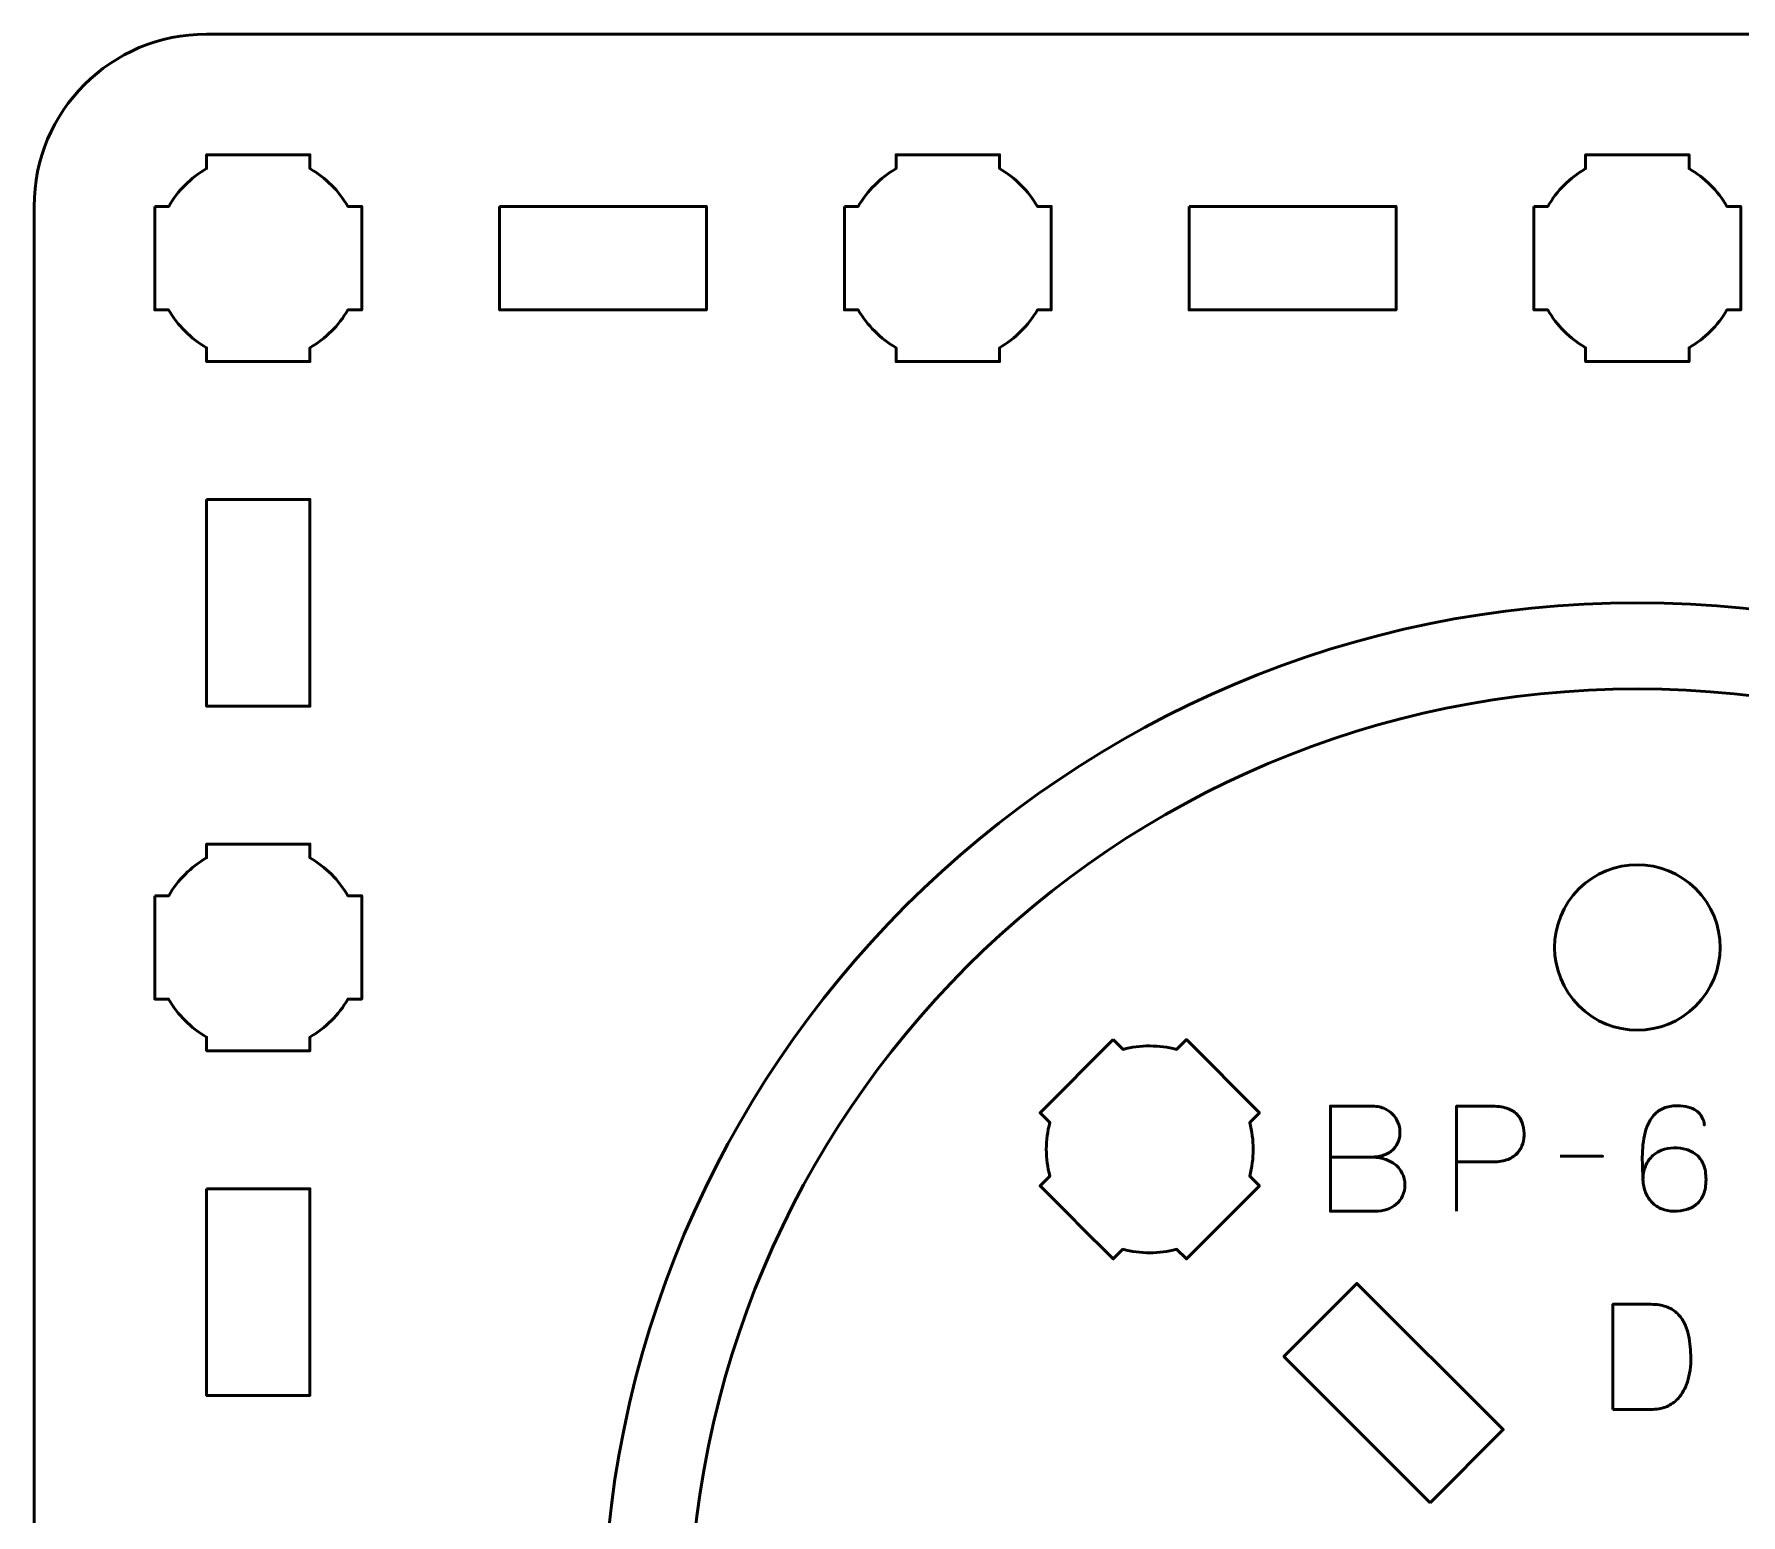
# Model space of a CAD drawing. Header units: centimetres. Extents: x -30.2 to 9.2, y -19.5 to -10.2.
# Drawn here: x -30.15 to -25.2, y -14.496 to -10.2 of the extents above; entities that cross this region are included whole.
import ezdxf

# ---------------------------------------------------------------- set-up
doc = ezdxf.new("R2010")
doc.units = ezdxf.units.CM
doc.header["$MEASUREMENT"] = 0
doc.layers.add('Layer 1', color=7, linetype='Continuous')

msp = doc.modelspace()

# ---------------------------------------------------------------- linework, layer by layer
at = {"layer": 'Layer 1', "lineweight": 53}
for centre, major_axis in [((-25.50001, -14.85001), (0, 3)), ((-25.5, -14.85), (0, 2.75))]:
    msp.add_ellipse(centre, major_axis=major_axis, ratio=1, dxfattribs=at)
for points, knots in [([(-29.64995, -10.19995), (-29.64995, -10.19995), (-21.35005, -10.19995), (-21.35005, -10.19995), (-21.35005, -10.19995), (-21.07305, -10.19995), (-20.84995, -10.42305), (-20.84995, -10.70005), (-20.84995, -10.70005), (-20.84995, -10.70005), (-20.84995, -18.99995), (-20.84995, -18.99995), (-20.84995, -18.99995), (-20.84995, -19.27695), (-21.07305, -19.50005), (-21.35005, -19.50005), (-21.35005, -19.50005), (-21.35005, -19.50005), (-29.64995, -19.50005), (-29.64995, -19.50005), (-29.64995, -19.50005), (-29.92695, -19.50005), (-30.15005, -19.27695), (-30.15005, -18.99995), (-30.15005, -18.99995), (-30.15005, -18.99995), (-30.15005, -10.70005), (-30.15005, -10.70005), (-30.15005, -10.70005), (-30.15005, -10.42305), (-29.92695, -10.19995), (-29.64995, -10.19995)], [0, 0, 0, 0, 0.125, 0.125, 0.125, 0.125, 0.25, 0.25, 0.25, 0.25, 0.375, 0.375, 0.375, 0.375, 0.5, 0.5, 0.5, 0.5, 0.625, 0.625, 0.625, 0.625, 0.75, 0.75, 0.75, 0.75, 0.875, 0.875, 0.875, 0.875, 1, 1, 1, 1]), ([(-29.80001, -10.69997), (-29.80001, -10.69997), (-29.75981, -10.69997), (-29.75981, -10.69997), (-29.75981, -10.69997), (-29.73348, -10.65445), (-29.69552, -10.61652), (-29.65001, -10.59019), (-29.65001, -10.59019), (-29.65001, -10.59019), (-29.65001, -10.54997), (-29.65001, -10.54997), (-29.65001, -10.54997), (-29.65001, -10.54997), (-29.35001, -10.54997), (-29.35001, -10.54997), (-29.35001, -10.54997), (-29.35001, -10.54997), (-29.35001, -10.59016), (-29.35001, -10.59016), (-29.35001, -10.59016), (-29.30448, -10.61649), (-29.26649, -10.65444), (-29.24013, -10.69997), (-29.24013, -10.69997), (-29.24013, -10.69997), (-29.20001, -10.69997), (-29.20001, -10.69997), (-29.20001, -10.69997), (-29.20001, -10.69997), (-29.20001, -10.84539), (-29.20001, -10.84539), (-29.20001, -10.84539), (-29.20001, -10.84539), (-29.19995, -10.85004), (-29.19995, -10.85004), (-29.19995, -10.85004), (-29.19995, -10.85004), (-29.20001, -10.85468), (-29.20001, -10.85468), (-29.20001, -10.85468), (-29.20001, -10.85468), (-29.20001, -10.99997), (-29.20001, -10.99997), (-29.20001, -10.99997), (-29.20001, -10.99997), (-29.24008, -10.99997), (-29.24008, -10.99997), (-29.24008, -10.99997), (-29.26643, -11.04554), (-29.30443, -11.08355), (-29.35001, -11.10991), (-29.35001, -11.10991), (-29.35001, -11.10991), (-29.35001, -11.14997), (-29.35001, -11.14997), (-29.35001, -11.14997), (-29.35001, -11.14997), (-29.49329, -11.14997), (-29.49329, -11.14997), (-29.49329, -11.14997), (-29.49329, -11.14997), (-29.49996, -11.15005), (-29.49996, -11.15005), (-29.49996, -11.15005), (-29.49996, -11.15005), (-29.50664, -11.14997), (-29.50664, -11.14997), (-29.50664, -11.14997), (-29.50664, -11.14997), (-29.65001, -11.14997), (-29.65001, -11.14997), (-29.65001, -11.14997), (-29.65001, -11.14997), (-29.65001, -11.10987), (-29.65001, -11.10987), (-29.65001, -11.10987), (-29.69555, -11.08351), (-29.73353, -11.04552), (-29.75986, -10.99997), (-29.75986, -10.99997), (-29.75986, -10.99997), (-29.80001, -10.99997), (-29.80001, -10.99997), (-29.80001, -10.99997), (-29.80001, -10.99997), (-29.80001, -10.69997), (-29.80001, -10.69997)], [0, 0, 0, 0, 0.0454545, 0.0454545, 0.0454545, 0.0454545, 0.0909091, 0.0909091, 0.0909091, 0.0909091, 0.1363636, 0.1363636, 0.1363636, 0.1363636, 0.1818182, 0.1818182, 0.1818182, 0.1818182, 0.2272727, 0.2272727, 0.2272727, 0.2272727, 0.2727273, 0.2727273, 0.2727273, 0.2727273, 0.3181818, 0.3181818, 0.3181818, 0.3181818, 0.3636364, 0.3636364, 0.3636364, 0.3636364, 0.4090909, 0.4090909, 0.4090909, 0.4090909, 0.4545455, 0.4545455, 0.4545455, 0.4545455, 0.5, 0.5, 0.5, 0.5, 0.5454545, 0.5454545, 0.5454545, 0.5454545, 0.5909091, 0.5909091, 0.5909091, 0.5909091, 0.6363636, 0.6363636, 0.6363636, 0.6363636, 0.6818182, 0.6818182, 0.6818182, 0.6818182, 0.7272727, 0.7272727, 0.7272727, 0.7272727, 0.7727273, 0.7727273, 0.7727273, 0.7727273, 0.8181818, 0.8181818, 0.8181818, 0.8181818, 0.8636364, 0.8636364, 0.8636364, 0.8636364, 0.9090909, 0.9090909, 0.9090909, 0.9090909, 0.9545455, 0.9545455, 0.9545455, 0.9545455, 1, 1, 1, 1]), ([(-27.80001, -10.69997), (-27.80001, -10.69997), (-27.75981, -10.69997), (-27.75981, -10.69997), (-27.75981, -10.69997), (-27.73348, -10.65445), (-27.69552, -10.61652), (-27.65001, -10.59019), (-27.65001, -10.59019), (-27.65001, -10.59019), (-27.65001, -10.54997), (-27.65001, -10.54997), (-27.65001, -10.54997), (-27.65001, -10.54997), (-27.35001, -10.54997), (-27.35001, -10.54997), (-27.35001, -10.54997), (-27.35001, -10.54997), (-27.35001, -10.59016), (-27.35001, -10.59016), (-27.35001, -10.59016), (-27.30448, -10.61649), (-27.26649, -10.65444), (-27.24013, -10.69997), (-27.24013, -10.69997), (-27.24013, -10.69997), (-27.20001, -10.69997), (-27.20001, -10.69997), (-27.20001, -10.69997), (-27.20001, -10.69997), (-27.20001, -10.84539), (-27.20001, -10.84539), (-27.20001, -10.84539), (-27.20001, -10.84539), (-27.19995, -10.85004), (-27.19995, -10.85004), (-27.19995, -10.85004), (-27.19995, -10.85004), (-27.20001, -10.85468), (-27.20001, -10.85468), (-27.20001, -10.85468), (-27.20001, -10.85468), (-27.20001, -10.99997), (-27.20001, -10.99997), (-27.20001, -10.99997), (-27.20001, -10.99997), (-27.24008, -10.99997), (-27.24008, -10.99997), (-27.24008, -10.99997), (-27.26643, -11.04554), (-27.30443, -11.08355), (-27.35001, -11.10991), (-27.35001, -11.10991), (-27.35001, -11.10991), (-27.35001, -11.14997), (-27.35001, -11.14997), (-27.35001, -11.14997), (-27.35001, -11.14997), (-27.49329, -11.14997), (-27.49329, -11.14997), (-27.49329, -11.14997), (-27.49329, -11.14997), (-27.49996, -11.15005), (-27.49996, -11.15005), (-27.49996, -11.15005), (-27.49996, -11.15005), (-27.50664, -11.14997), (-27.50664, -11.14997), (-27.50664, -11.14997), (-27.50664, -11.14997), (-27.65001, -11.14997), (-27.65001, -11.14997), (-27.65001, -11.14997), (-27.65001, -11.14997), (-27.65001, -11.10987), (-27.65001, -11.10987), (-27.65001, -11.10987), (-27.69555, -11.08351), (-27.73353, -11.04552), (-27.75986, -10.99997), (-27.75986, -10.99997), (-27.75986, -10.99997), (-27.80001, -10.99997), (-27.80001, -10.99997), (-27.80001, -10.99997), (-27.80001, -10.99997), (-27.80001, -10.69997), (-27.80001, -10.69997)], [0, 0, 0, 0, 0.0454545, 0.0454545, 0.0454545, 0.0454545, 0.0909091, 0.0909091, 0.0909091, 0.0909091, 0.1363636, 0.1363636, 0.1363636, 0.1363636, 0.1818182, 0.1818182, 0.1818182, 0.1818182, 0.2272727, 0.2272727, 0.2272727, 0.2272727, 0.2727273, 0.2727273, 0.2727273, 0.2727273, 0.3181818, 0.3181818, 0.3181818, 0.3181818, 0.3636364, 0.3636364, 0.3636364, 0.3636364, 0.4090909, 0.4090909, 0.4090909, 0.4090909, 0.4545455, 0.4545455, 0.4545455, 0.4545455, 0.5, 0.5, 0.5, 0.5, 0.5454545, 0.5454545, 0.5454545, 0.5454545, 0.5909091, 0.5909091, 0.5909091, 0.5909091, 0.6363636, 0.6363636, 0.6363636, 0.6363636, 0.6818182, 0.6818182, 0.6818182, 0.6818182, 0.7272727, 0.7272727, 0.7272727, 0.7272727, 0.7727273, 0.7727273, 0.7727273, 0.7727273, 0.8181818, 0.8181818, 0.8181818, 0.8181818, 0.8636364, 0.8636364, 0.8636364, 0.8636364, 0.9090909, 0.9090909, 0.9090909, 0.9090909, 0.9545455, 0.9545455, 0.9545455, 0.9545455, 1, 1, 1, 1]), ([(-25.80001, -10.69997), (-25.80001, -10.69997), (-25.75981, -10.69997), (-25.75981, -10.69997), (-25.75981, -10.69997), (-25.73348, -10.65445), (-25.69552, -10.61652), (-25.65001, -10.59019), (-25.65001, -10.59019), (-25.65001, -10.59019), (-25.65001, -10.54997), (-25.65001, -10.54997), (-25.65001, -10.54997), (-25.65001, -10.54997), (-25.35001, -10.54997), (-25.35001, -10.54997), (-25.35001, -10.54997), (-25.35001, -10.54997), (-25.35001, -10.59016), (-25.35001, -10.59016), (-25.35001, -10.59016), (-25.30448, -10.61649), (-25.26649, -10.65444), (-25.24013, -10.69997), (-25.24013, -10.69997), (-25.24013, -10.69997), (-25.20001, -10.69997), (-25.20001, -10.69997), (-25.20001, -10.69997), (-25.20001, -10.69997), (-25.20001, -10.84539), (-25.20001, -10.84539), (-25.20001, -10.84539), (-25.20001, -10.84539), (-25.19995, -10.85004), (-25.19995, -10.85004), (-25.19995, -10.85004), (-25.19995, -10.85004), (-25.20001, -10.85468), (-25.20001, -10.85468), (-25.20001, -10.85468), (-25.20001, -10.85468), (-25.20001, -10.99997), (-25.20001, -10.99997), (-25.20001, -10.99997), (-25.20001, -10.99997), (-25.24008, -10.99997), (-25.24008, -10.99997), (-25.24008, -10.99997), (-25.26643, -11.04554), (-25.30443, -11.08355), (-25.35001, -11.10991), (-25.35001, -11.10991), (-25.35001, -11.10991), (-25.35001, -11.14997), (-25.35001, -11.14997), (-25.35001, -11.14997), (-25.35001, -11.14997), (-25.49329, -11.14997), (-25.49329, -11.14997), (-25.49329, -11.14997), (-25.49329, -11.14997), (-25.49996, -11.15005), (-25.49996, -11.15005), (-25.49996, -11.15005), (-25.49996, -11.15005), (-25.50664, -11.14997), (-25.50664, -11.14997), (-25.50664, -11.14997), (-25.50664, -11.14997), (-25.65001, -11.14997), (-25.65001, -11.14997), (-25.65001, -11.14997), (-25.65001, -11.14997), (-25.65001, -11.10987), (-25.65001, -11.10987), (-25.65001, -11.10987), (-25.69555, -11.08351), (-25.73353, -11.04552), (-25.75986, -10.99997), (-25.75986, -10.99997), (-25.75986, -10.99997), (-25.80001, -10.99997), (-25.80001, -10.99997), (-25.80001, -10.99997), (-25.80001, -10.99997), (-25.80001, -10.69997), (-25.80001, -10.69997)], [0, 0, 0, 0, 0.0454545, 0.0454545, 0.0454545, 0.0454545, 0.0909091, 0.0909091, 0.0909091, 0.0909091, 0.1363636, 0.1363636, 0.1363636, 0.1363636, 0.1818182, 0.1818182, 0.1818182, 0.1818182, 0.2272727, 0.2272727, 0.2272727, 0.2272727, 0.2727273, 0.2727273, 0.2727273, 0.2727273, 0.3181818, 0.3181818, 0.3181818, 0.3181818, 0.3636364, 0.3636364, 0.3636364, 0.3636364, 0.4090909, 0.4090909, 0.4090909, 0.4090909, 0.4545455, 0.4545455, 0.4545455, 0.4545455, 0.5, 0.5, 0.5, 0.5, 0.5454545, 0.5454545, 0.5454545, 0.5454545, 0.5909091, 0.5909091, 0.5909091, 0.5909091, 0.6363636, 0.6363636, 0.6363636, 0.6363636, 0.6818182, 0.6818182, 0.6818182, 0.6818182, 0.7272727, 0.7272727, 0.7272727, 0.7272727, 0.7727273, 0.7727273, 0.7727273, 0.7727273, 0.8181818, 0.8181818, 0.8181818, 0.8181818, 0.8636364, 0.8636364, 0.8636364, 0.8636364, 0.9090909, 0.9090909, 0.9090909, 0.9090909, 0.9545455, 0.9545455, 0.9545455, 0.9545455, 1, 1, 1, 1]), ([(-28.8, -10.70005), (-28.8, -10.70005), (-28.2, -10.70005), (-28.2, -10.70005), (-28.2, -10.70005), (-28.2, -10.70005), (-28.2, -11.00005), (-28.2, -11.00005), (-28.2, -11.00005), (-28.2, -11.00005), (-28.8, -11.00005), (-28.8, -11.00005), (-28.8, -11.00005), (-28.8, -11.00005), (-28.8, -10.70005), (-28.8, -10.70005)], [0, 0, 0, 0, 0.25, 0.25, 0.25, 0.25, 0.5, 0.5, 0.5, 0.5, 0.75, 0.75, 0.75, 0.75, 1, 1, 1, 1]), ([(-26.80004, -10.70005), (-26.80004, -10.70005), (-26.20003, -10.70005), (-26.20003, -10.70005), (-26.20003, -10.70005), (-26.20003, -10.70005), (-26.20003, -11.00005), (-26.20003, -11.00005), (-26.20003, -11.00005), (-26.20003, -11.00005), (-26.80004, -11.00005), (-26.80004, -11.00005), (-26.80004, -11.00005), (-26.80004, -11.00005), (-26.80004, -10.70005), (-26.80004, -10.70005)], [0, 0, 0, 0, 0.25, 0.25, 0.25, 0.25, 0.5, 0.5, 0.5, 0.5, 0.75, 0.75, 0.75, 0.75, 1, 1, 1, 1]), ([(-29.64995, -11.55), (-29.64995, -11.55), (-29.34995, -11.55), (-29.34995, -11.55), (-29.34995, -11.55), (-29.34995, -11.55), (-29.34995, -12.15), (-29.34995, -12.15), (-29.34995, -12.15), (-29.34995, -12.15), (-29.64995, -12.15), (-29.64995, -12.15), (-29.64995, -12.15), (-29.64995, -12.15), (-29.64995, -11.55), (-29.64995, -11.55)], [0, 0, 0, 0, 0.25, 0.25, 0.25, 0.25, 0.5, 0.5, 0.5, 0.5, 0.75, 0.75, 0.75, 0.75, 1, 1, 1, 1]), ([(-29.80001, -12.69997), (-29.80001, -12.69997), (-29.75981, -12.69997), (-29.75981, -12.69997), (-29.75981, -12.69997), (-29.73348, -12.65445), (-29.69552, -12.61652), (-29.65001, -12.59019), (-29.65001, -12.59019), (-29.65001, -12.59019), (-29.65001, -12.54997), (-29.65001, -12.54997), (-29.65001, -12.54997), (-29.65001, -12.54997), (-29.35001, -12.54997), (-29.35001, -12.54997), (-29.35001, -12.54997), (-29.35001, -12.54997), (-29.35001, -12.59016), (-29.35001, -12.59016), (-29.35001, -12.59016), (-29.30448, -12.61649), (-29.26649, -12.65444), (-29.24013, -12.69997), (-29.24013, -12.69997), (-29.24013, -12.69997), (-29.20001, -12.69997), (-29.20001, -12.69997), (-29.20001, -12.69997), (-29.20001, -12.69997), (-29.20001, -12.84539), (-29.20001, -12.84539), (-29.20001, -12.84539), (-29.20001, -12.84539), (-29.19995, -12.85004), (-29.19995, -12.85004), (-29.19995, -12.85004), (-29.19995, -12.85004), (-29.20001, -12.85468), (-29.20001, -12.85468), (-29.20001, -12.85468), (-29.20001, -12.85468), (-29.20001, -12.99997), (-29.20001, -12.99997), (-29.20001, -12.99997), (-29.20001, -12.99997), (-29.24008, -12.99997), (-29.24008, -12.99997), (-29.24008, -12.99997), (-29.26643, -13.04554), (-29.30443, -13.08355), (-29.35001, -13.10991), (-29.35001, -13.10991), (-29.35001, -13.10991), (-29.35001, -13.14997), (-29.35001, -13.14997), (-29.35001, -13.14997), (-29.35001, -13.14997), (-29.49329, -13.14997), (-29.49329, -13.14997), (-29.49329, -13.14997), (-29.49329, -13.14997), (-29.49996, -13.15005), (-29.49996, -13.15005), (-29.49996, -13.15005), (-29.49996, -13.15005), (-29.50664, -13.14997), (-29.50664, -13.14997), (-29.50664, -13.14997), (-29.50664, -13.14997), (-29.65001, -13.14997), (-29.65001, -13.14997), (-29.65001, -13.14997), (-29.65001, -13.14997), (-29.65001, -13.10987), (-29.65001, -13.10987), (-29.65001, -13.10987), (-29.69555, -13.08351), (-29.73353, -13.04552), (-29.75986, -12.99997), (-29.75986, -12.99997), (-29.75986, -12.99997), (-29.80001, -12.99997), (-29.80001, -12.99997), (-29.80001, -12.99997), (-29.80001, -12.99997), (-29.80001, -12.69997), (-29.80001, -12.69997)], [0, 0, 0, 0, 0.0454545, 0.0454545, 0.0454545, 0.0454545, 0.0909091, 0.0909091, 0.0909091, 0.0909091, 0.1363636, 0.1363636, 0.1363636, 0.1363636, 0.1818182, 0.1818182, 0.1818182, 0.1818182, 0.2272727, 0.2272727, 0.2272727, 0.2272727, 0.2727273, 0.2727273, 0.2727273, 0.2727273, 0.3181818, 0.3181818, 0.3181818, 0.3181818, 0.3636364, 0.3636364, 0.3636364, 0.3636364, 0.4090909, 0.4090909, 0.4090909, 0.4090909, 0.4545455, 0.4545455, 0.4545455, 0.4545455, 0.5, 0.5, 0.5, 0.5, 0.5454545, 0.5454545, 0.5454545, 0.5454545, 0.5909091, 0.5909091, 0.5909091, 0.5909091, 0.6363636, 0.6363636, 0.6363636, 0.6363636, 0.6818182, 0.6818182, 0.6818182, 0.6818182, 0.7272727, 0.7272727, 0.7272727, 0.7272727, 0.7727273, 0.7727273, 0.7727273, 0.7727273, 0.8181818, 0.8181818, 0.8181818, 0.8181818, 0.8636364, 0.8636364, 0.8636364, 0.8636364, 0.9090909, 0.9090909, 0.9090909, 0.9090909, 0.9545455, 0.9545455, 0.9545455, 0.9545455, 1, 1, 1, 1]), ([(-25.66971, -12.68028), (-25.57599, -12.58656), (-25.42399, -12.58656), (-25.33027, -12.68028), (-25.33027, -12.68028), (-25.23655, -12.774), (-25.23655, -12.926), (-25.33027, -13.01972), (-25.33027, -13.01972), (-25.42399, -13.11344), (-25.57599, -13.11344), (-25.66971, -13.01972), (-25.66971, -13.01972), (-25.76343, -12.926), (-25.76343, -12.774), (-25.66971, -12.68028)], [0, 0, 0, 0, 0.25, 0.25, 0.25, 0.25, 0.5, 0.5, 0.5, 0.5, 0.75, 0.75, 0.75, 0.75, 1, 1, 1, 1]), ([(-27.0203, -13.11757), (-27.0203, -13.11757), (-26.99187, -13.14599), (-26.99187, -13.14599), (-26.99187, -13.14599), (-26.94107, -13.13242), (-26.88741, -13.13244), (-26.83661, -13.14601), (-26.83661, -13.14601), (-26.83661, -13.14601), (-26.80817, -13.11757), (-26.80817, -13.11757), (-26.80817, -13.11757), (-26.80817, -13.11757), (-26.59604, -13.3297), (-26.59604, -13.3297), (-26.59604, -13.3297), (-26.59604, -13.3297), (-26.62445, -13.35812), (-26.62445, -13.35812), (-26.62445, -13.35812), (-26.61088, -13.40893), (-26.61085, -13.46263), (-26.6244, -13.51346), (-26.6244, -13.51346), (-26.6244, -13.51346), (-26.59604, -13.54183), (-26.59604, -13.54183), (-26.59604, -13.54183), (-26.59604, -13.54183), (-26.69886, -13.64466), (-26.69886, -13.64466), (-26.69886, -13.64466), (-26.69886, -13.64466), (-26.70211, -13.64799), (-26.70211, -13.64799), (-26.70211, -13.64799), (-26.70211, -13.64799), (-26.70543, -13.65123), (-26.70543, -13.65123), (-26.70543, -13.65123), (-26.70543, -13.65123), (-26.80817, -13.75396), (-26.80817, -13.75396), (-26.80817, -13.75396), (-26.80817, -13.75396), (-26.8365, -13.72563), (-26.8365, -13.72563), (-26.8365, -13.72563), (-26.88736, -13.73922), (-26.9411, -13.73923), (-26.99197, -13.72564), (-26.99197, -13.72564), (-26.99197, -13.72564), (-27.0203, -13.75396), (-27.0203, -13.75396), (-27.0203, -13.75396), (-27.0203, -13.75396), (-27.12161, -13.65265), (-27.12161, -13.65265), (-27.12161, -13.65265), (-27.12161, -13.65265), (-27.12639, -13.64799), (-27.12639, -13.64799), (-27.12639, -13.64799), (-27.12639, -13.64799), (-27.13105, -13.64321), (-27.13105, -13.64321), (-27.13105, -13.64321), (-27.13105, -13.64321), (-27.23243, -13.54183), (-27.23243, -13.54183), (-27.23243, -13.54183), (-27.23243, -13.54183), (-27.20408, -13.51348), (-27.20408, -13.51348), (-27.20408, -13.51348), (-27.21764, -13.46263), (-27.21763, -13.40892), (-27.20404, -13.35809), (-27.20404, -13.35809), (-27.20404, -13.35809), (-27.23243, -13.3297), (-27.23243, -13.3297), (-27.23243, -13.3297), (-27.23243, -13.3297), (-27.0203, -13.11757), (-27.0203, -13.11757)], [0, 0, 0, 0, 0.0454545, 0.0454545, 0.0454545, 0.0454545, 0.0909091, 0.0909091, 0.0909091, 0.0909091, 0.1363636, 0.1363636, 0.1363636, 0.1363636, 0.1818182, 0.1818182, 0.1818182, 0.1818182, 0.2272727, 0.2272727, 0.2272727, 0.2272727, 0.2727273, 0.2727273, 0.2727273, 0.2727273, 0.3181818, 0.3181818, 0.3181818, 0.3181818, 0.3636364, 0.3636364, 0.3636364, 0.3636364, 0.4090909, 0.4090909, 0.4090909, 0.4090909, 0.4545455, 0.4545455, 0.4545455, 0.4545455, 0.5, 0.5, 0.5, 0.5, 0.5454545, 0.5454545, 0.5454545, 0.5454545, 0.5909091, 0.5909091, 0.5909091, 0.5909091, 0.6363636, 0.6363636, 0.6363636, 0.6363636, 0.6818182, 0.6818182, 0.6818182, 0.6818182, 0.7272727, 0.7272727, 0.7272727, 0.7272727, 0.7727273, 0.7727273, 0.7727273, 0.7727273, 0.8181818, 0.8181818, 0.8181818, 0.8181818, 0.8636364, 0.8636364, 0.8636364, 0.8636364, 0.9090909, 0.9090909, 0.9090909, 0.9090909, 0.9545455, 0.9545455, 0.9545455, 0.9545455, 1, 1, 1, 1]), ([(-29.64995, -13.54996), (-29.64995, -13.54996), (-29.34995, -13.54996), (-29.34995, -13.54996), (-29.34995, -13.54996), (-29.34995, -13.54996), (-29.34995, -14.14997), (-29.34995, -14.14997), (-29.34995, -14.14997), (-29.34995, -14.14997), (-29.64995, -14.14997), (-29.64995, -14.14997), (-29.64995, -14.14997), (-29.64995, -14.14997), (-29.64995, -13.54996), (-29.64995, -13.54996)], [0, 0, 0, 0, 0.25, 0.25, 0.25, 0.25, 0.5, 0.5, 0.5, 0.5, 0.75, 0.75, 0.75, 0.75, 1, 1, 1, 1]), ([(-26.10108, -14.46114), (-26.10108, -14.46114), (-26.52535, -14.03687), (-26.52535, -14.03687), (-26.52535, -14.03687), (-26.52535, -14.03687), (-26.31322, -13.82474), (-26.31322, -13.82474), (-26.31322, -13.82474), (-26.31322, -13.82474), (-25.88895, -14.24901), (-25.88895, -14.24901), (-25.88895, -14.24901), (-25.88895, -14.24901), (-26.10108, -14.46114), (-26.10108, -14.46114)], [0, 0, 0, 0, 0.25, 0.25, 0.25, 0.25, 0.5, 0.5, 0.5, 0.5, 0.75, 0.75, 0.75, 0.75, 1, 1, 1, 1])]:
    msp.add_open_spline(points, degree=3, knots=knots, dxfattribs=at)
at = {"layer": 'Layer 1', "color": 5, "lineweight": 53}
for points, knots in [([(-26.39046, -13.45832), (-26.39046, -13.45832), (-26.2732, -13.45832), (-26.2732, -13.45832), (-26.2732, -13.45832), (-26.25796, -13.45825), (-26.24498, -13.45614), (-26.23404, -13.45197), (-26.23404, -13.45197), (-26.22317, -13.44788), (-26.21436, -13.44231), (-26.20751, -13.43532), (-26.20751, -13.43532), (-26.20067, -13.42834), (-26.19573, -13.42044), (-26.19262, -13.41169), (-26.19262, -13.41169), (-26.18959, -13.40301), (-26.18818, -13.39398), (-26.18853, -13.38467), (-26.18853, -13.38467), (-26.18896, -13.37535), (-26.19093, -13.36632), (-26.19446, -13.3575), (-26.19446, -13.3575), (-26.19792, -13.34868), (-26.20314, -13.34071), (-26.20998, -13.33358), (-26.20998, -13.33358), (-26.21682, -13.32646), (-26.22536, -13.32081), (-26.23573, -13.31665), (-26.23573, -13.31665), (-26.24611, -13.31242), (-26.25831, -13.31023), (-26.27235, -13.31016), (-26.27235, -13.31016), (-26.27235, -13.31016), (-26.39046, -13.31016), (-26.39046, -13.31016), (-26.39046, -13.31016), (-26.39046, -13.31016), (-26.39046, -13.61538), (-26.39046, -13.61538), (-26.39046, -13.61538), (-26.39046, -13.61538), (-26.2605, -13.61538), (-26.2605, -13.61538), (-26.2605, -13.61538), (-26.24836, -13.61538), (-26.23707, -13.61362), (-26.22663, -13.61016), (-26.22663, -13.61016), (-26.21619, -13.60663), (-26.20709, -13.60162), (-26.19919, -13.59492), (-26.19919, -13.59492), (-26.19135, -13.58829), (-26.18522, -13.58024), (-26.18084, -13.57072), (-26.18084, -13.57072), (-26.17647, -13.56119), (-26.17421, -13.5504), (-26.17414, -13.53833), (-26.17414, -13.53833), (-26.17442, -13.5262), (-26.17696, -13.51526), (-26.18183, -13.50546), (-26.18183, -13.50546), (-26.1867, -13.49565), (-26.19347, -13.48725), (-26.20222, -13.4802), (-26.20222, -13.4802), (-26.21097, -13.47321), (-26.22141, -13.46778), (-26.23341, -13.46404), (-26.23341, -13.46404), (-26.2454, -13.4603), (-26.25866, -13.4584), (-26.2732, -13.45832), (-26.2732, -13.45832), (-26.25866, -13.4584), (-26.2454, -13.4603), (-26.23341, -13.46404), (-26.23341, -13.46404), (-26.22141, -13.46778), (-26.21097, -13.47321), (-26.20222, -13.4802), (-26.20222, -13.4802), (-26.19347, -13.48725), (-26.1867, -13.49565), (-26.18183, -13.50546), (-26.18183, -13.50546), (-26.17696, -13.51526), (-26.17442, -13.5262), (-26.17414, -13.53833), (-26.17414, -13.53833), (-26.17421, -13.5504), (-26.17647, -13.56119), (-26.18084, -13.57072), (-26.18084, -13.57072), (-26.18522, -13.58024), (-26.19135, -13.58829), (-26.19919, -13.59492), (-26.19919, -13.59492), (-26.20709, -13.60162), (-26.21619, -13.60663), (-26.22663, -13.61016), (-26.22663, -13.61016), (-26.23707, -13.61362), (-26.24836, -13.61538), (-26.2605, -13.61538), (-26.2605, -13.61538), (-26.2605, -13.61538), (-26.39046, -13.61538), (-26.39046, -13.61538), (-26.39046, -13.61538), (-26.39046, -13.61538), (-26.39046, -13.31016), (-26.39046, -13.31016), (-26.39046, -13.31016), (-26.39046, -13.31016), (-26.27235, -13.31016), (-26.27235, -13.31016), (-26.27235, -13.31016), (-26.25831, -13.31023), (-26.24611, -13.31242), (-26.23573, -13.31665), (-26.23573, -13.31665), (-26.22536, -13.32081), (-26.21682, -13.32646), (-26.20998, -13.33358), (-26.20998, -13.33358), (-26.20314, -13.34071), (-26.19792, -13.34868), (-26.19446, -13.3575), (-26.19446, -13.3575), (-26.19093, -13.36632), (-26.18896, -13.37535), (-26.18853, -13.38467), (-26.18853, -13.38467), (-26.18818, -13.39398), (-26.18959, -13.40301), (-26.19262, -13.41169), (-26.19262, -13.41169), (-26.19573, -13.42044), (-26.20067, -13.42834), (-26.20751, -13.43532), (-26.20751, -13.43532), (-26.21436, -13.44231), (-26.22317, -13.44788), (-26.23404, -13.45197), (-26.23404, -13.45197), (-26.24498, -13.45614), (-26.25796, -13.45825), (-26.2732, -13.45832), (-26.2732, -13.45832), (-26.2732, -13.45832), (-26.39046, -13.45832), (-26.39046, -13.45832)], [0, 0, 0, 0, 0.025, 0.025, 0.025, 0.025, 0.05, 0.05, 0.05, 0.05, 0.075, 0.075, 0.075, 0.075, 0.1, 0.1, 0.1, 0.1, 0.125, 0.125, 0.125, 0.125, 0.15, 0.15, 0.15, 0.15, 0.175, 0.175, 0.175, 0.175, 0.2, 0.2, 0.2, 0.2, 0.225, 0.225, 0.225, 0.225, 0.25, 0.25, 0.25, 0.25, 0.275, 0.275, 0.275, 0.275, 0.3, 0.3, 0.3, 0.3, 0.325, 0.325, 0.325, 0.325, 0.35, 0.35, 0.35, 0.35, 0.375, 0.375, 0.375, 0.375, 0.4, 0.4, 0.4, 0.4, 0.425, 0.425, 0.425, 0.425, 0.45, 0.45, 0.45, 0.45, 0.475, 0.475, 0.475, 0.475, 0.5, 0.5, 0.5, 0.5, 0.525, 0.525, 0.525, 0.525, 0.55, 0.55, 0.55, 0.55, 0.575, 0.575, 0.575, 0.575, 0.6, 0.6, 0.6, 0.6, 0.625, 0.625, 0.625, 0.625, 0.65, 0.65, 0.65, 0.65, 0.675, 0.675, 0.675, 0.675, 0.7, 0.7, 0.7, 0.7, 0.725, 0.725, 0.725, 0.725, 0.75, 0.75, 0.75, 0.75, 0.775, 0.775, 0.775, 0.775, 0.8, 0.8, 0.8, 0.8, 0.825, 0.825, 0.825, 0.825, 0.85, 0.85, 0.85, 0.85, 0.875, 0.875, 0.875, 0.875, 0.9, 0.9, 0.9, 0.9, 0.925, 0.925, 0.925, 0.925, 0.95, 0.95, 0.95, 0.95, 0.975, 0.975, 0.975, 0.975, 1, 1, 1, 1]), ([(-26.02428, -13.61538), (-26.02428, -13.61538), (-26.02428, -13.31016), (-26.02428, -13.31016), (-26.02428, -13.31016), (-26.02428, -13.31016), (-25.92691, -13.31016), (-25.92691, -13.31016), (-25.92691, -13.31016), (-25.90744, -13.31023), (-25.89143, -13.31242), (-25.8788, -13.31665), (-25.8788, -13.31665), (-25.86624, -13.32081), (-25.85636, -13.3266), (-25.84923, -13.33394), (-25.84923, -13.33394), (-25.84211, -13.3412), (-25.83703, -13.34953), (-25.83392, -13.35891), (-25.83392, -13.35891), (-25.83089, -13.3683), (-25.82913, -13.3781), (-25.8287, -13.38848), (-25.8287, -13.38848), (-25.82821, -13.39885), (-25.82941, -13.40901), (-25.83223, -13.41888), (-25.83223, -13.41888), (-25.83512, -13.42876), (-25.83999, -13.43772), (-25.84698, -13.44577), (-25.84698, -13.44577), (-25.85389, -13.45381), (-25.86327, -13.46023), (-25.87506, -13.46496), (-25.87506, -13.46496), (-25.88684, -13.46975), (-25.90144, -13.47215), (-25.91887, -13.47229), (-25.91887, -13.47229), (-25.91887, -13.47229), (-26.02428, -13.47229), (-26.02428, -13.47229), (-26.02428, -13.47229), (-26.02428, -13.47229), (-25.91887, -13.47229), (-25.91887, -13.47229), (-25.91887, -13.47229), (-25.9018, -13.47215), (-25.88733, -13.46975), (-25.87562, -13.46496), (-25.87562, -13.46496), (-25.86384, -13.46023), (-25.85445, -13.45381), (-25.8474, -13.44577), (-25.8474, -13.44577), (-25.84041, -13.43772), (-25.8354, -13.42876), (-25.83244, -13.41888), (-25.83244, -13.41888), (-25.82948, -13.40901), (-25.82821, -13.39885), (-25.8287, -13.38848), (-25.8287, -13.38848), (-25.82913, -13.3781), (-25.83089, -13.3683), (-25.83406, -13.35891), (-25.83406, -13.35891), (-25.83717, -13.34953), (-25.84239, -13.3412), (-25.84952, -13.33394), (-25.84952, -13.33394), (-25.85671, -13.3266), (-25.86659, -13.32081), (-25.87915, -13.31665), (-25.87915, -13.31665), (-25.89178, -13.31242), (-25.90765, -13.31023), (-25.92691, -13.31016), (-25.92691, -13.31016), (-25.92691, -13.31016), (-26.02428, -13.31016), (-26.02428, -13.31016), (-26.02428, -13.31016), (-26.02428, -13.31016), (-26.02428, -13.61538), (-26.02428, -13.61538)], [0, 0, 0, 0, 0.0454545, 0.0454545, 0.0454545, 0.0454545, 0.0909091, 0.0909091, 0.0909091, 0.0909091, 0.1363636, 0.1363636, 0.1363636, 0.1363636, 0.1818182, 0.1818182, 0.1818182, 0.1818182, 0.2272727, 0.2272727, 0.2272727, 0.2272727, 0.2727273, 0.2727273, 0.2727273, 0.2727273, 0.3181818, 0.3181818, 0.3181818, 0.3181818, 0.3636364, 0.3636364, 0.3636364, 0.3636364, 0.4090909, 0.4090909, 0.4090909, 0.4090909, 0.4545455, 0.4545455, 0.4545455, 0.4545455, 0.5, 0.5, 0.5, 0.5, 0.5454545, 0.5454545, 0.5454545, 0.5454545, 0.5909091, 0.5909091, 0.5909091, 0.5909091, 0.6363636, 0.6363636, 0.6363636, 0.6363636, 0.6818182, 0.6818182, 0.6818182, 0.6818182, 0.7272727, 0.7272727, 0.7272727, 0.7272727, 0.7727273, 0.7727273, 0.7727273, 0.7727273, 0.8181818, 0.8181818, 0.8181818, 0.8181818, 0.8636364, 0.8636364, 0.8636364, 0.8636364, 0.9090909, 0.9090909, 0.9090909, 0.9090909, 0.9545455, 0.9545455, 0.9545455, 0.9545455, 1, 1, 1, 1]), ([(-25.48369, -13.52352), (-25.48362, -13.50969), (-25.48137, -13.4972), (-25.47685, -13.48591), (-25.47685, -13.48591), (-25.47241, -13.47469), (-25.46613, -13.46503), (-25.45801, -13.45691), (-25.45801, -13.45691), (-25.44997, -13.44887), (-25.44044, -13.44266), (-25.42958, -13.43829), (-25.42958, -13.43829), (-25.41871, -13.43391), (-25.40679, -13.43173), (-25.39395, -13.43165), (-25.39395, -13.43165), (-25.38104, -13.43158), (-25.36897, -13.43321), (-25.35775, -13.43645), (-25.35775, -13.43645), (-25.34653, -13.43963), (-25.33673, -13.44485), (-25.32819, -13.45205), (-25.32819, -13.45205), (-25.31965, -13.45917), (-25.31295, -13.46863), (-25.30815, -13.48041), (-25.30815, -13.48041), (-25.30336, -13.49219), (-25.30089, -13.50651), (-25.30082, -13.52352), (-25.30082, -13.52352), (-25.30089, -13.54052), (-25.30336, -13.55484), (-25.30815, -13.56663), (-25.30815, -13.56663), (-25.31295, -13.57841), (-25.31965, -13.58786), (-25.32819, -13.59499), (-25.32819, -13.59499), (-25.33673, -13.60219), (-25.34653, -13.60741), (-25.35775, -13.61058), (-25.35775, -13.61058), (-25.36897, -13.61383), (-25.38104, -13.61545), (-25.39395, -13.61538), (-25.39395, -13.61538), (-25.40679, -13.61531), (-25.41857, -13.61312), (-25.42937, -13.60875), (-25.42937, -13.60875), (-25.44009, -13.60437), (-25.4494, -13.59816), (-25.45738, -13.59005), (-25.45738, -13.59005), (-25.46535, -13.58201), (-25.47163, -13.57234), (-25.47614, -13.56105), (-25.47614, -13.56105), (-25.48073, -13.54983), (-25.4832, -13.53735), (-25.48369, -13.52352), (-25.48369, -13.52352), (-25.48398, -13.51653), (-25.48433, -13.50821), (-25.48482, -13.49854), (-25.48482, -13.49854), (-25.48532, -13.4888), (-25.4856, -13.47822), (-25.48567, -13.46686), (-25.48567, -13.46686), (-25.48574, -13.45543), (-25.48539, -13.44365), (-25.48447, -13.43158), (-25.48447, -13.43158), (-25.48362, -13.41945), (-25.48193, -13.40752), (-25.47946, -13.39574), (-25.47946, -13.39574), (-25.47699, -13.38403), (-25.47346, -13.37295), (-25.46881, -13.36258), (-25.46881, -13.36258), (-25.46415, -13.35221), (-25.45815, -13.34304), (-25.45074, -13.33506), (-25.45074, -13.33506), (-25.44327, -13.32709), (-25.43416, -13.32081), (-25.42337, -13.31623), (-25.42337, -13.31623), (-25.41257, -13.31171), (-25.3998, -13.30938), (-25.38506, -13.30931), (-25.38506, -13.30931), (-25.37222, -13.30938), (-25.36135, -13.31065), (-25.35232, -13.31312), (-25.35232, -13.31312), (-25.34329, -13.31559), (-25.33588, -13.31891), (-25.32995, -13.323), (-25.32995, -13.323), (-25.3241, -13.32716), (-25.31944, -13.33168), (-25.31606, -13.33669), (-25.31606, -13.33669), (-25.31267, -13.34163), (-25.31013, -13.34664), (-25.30858, -13.35165), (-25.30858, -13.35165), (-25.30695, -13.35665), (-25.3059, -13.36131), (-25.30547, -13.36562), (-25.30547, -13.36562), (-25.3059, -13.36131), (-25.30695, -13.35665), (-25.30858, -13.35165), (-25.30858, -13.35165), (-25.31013, -13.34664), (-25.31267, -13.34163), (-25.31606, -13.33669), (-25.31606, -13.33669), (-25.31944, -13.33168), (-25.3241, -13.32716), (-25.32995, -13.323), (-25.32995, -13.323), (-25.33588, -13.31891), (-25.34329, -13.31559), (-25.35232, -13.31312), (-25.35232, -13.31312), (-25.36135, -13.31065), (-25.37222, -13.30938), (-25.38506, -13.30931), (-25.38506, -13.30931), (-25.3998, -13.30938), (-25.41257, -13.31171), (-25.42337, -13.31623), (-25.42337, -13.31623), (-25.43416, -13.32081), (-25.44327, -13.32709), (-25.45074, -13.33506), (-25.45074, -13.33506), (-25.45815, -13.34304), (-25.46415, -13.35221), (-25.46881, -13.36258), (-25.46881, -13.36258), (-25.47346, -13.37295), (-25.47699, -13.38403), (-25.47946, -13.39574), (-25.47946, -13.39574), (-25.48193, -13.40752), (-25.48362, -13.41945), (-25.48447, -13.43158), (-25.48447, -13.43158), (-25.48539, -13.44365), (-25.48574, -13.45543), (-25.48567, -13.46686), (-25.48567, -13.46686), (-25.4856, -13.47822), (-25.48532, -13.4888), (-25.48482, -13.49854), (-25.48482, -13.49854), (-25.48433, -13.50821), (-25.48398, -13.51653), (-25.48369, -13.52352), (-25.48369, -13.52352), (-25.4832, -13.53735), (-25.48073, -13.54983), (-25.47614, -13.56105), (-25.47614, -13.56105), (-25.47163, -13.57234), (-25.46535, -13.58201), (-25.45738, -13.59005), (-25.45738, -13.59005), (-25.4494, -13.59816), (-25.44009, -13.60437), (-25.42937, -13.60875), (-25.42937, -13.60875), (-25.41857, -13.61312), (-25.40679, -13.61531), (-25.39395, -13.61538), (-25.39395, -13.61538), (-25.38104, -13.61545), (-25.36897, -13.61383), (-25.35775, -13.61058), (-25.35775, -13.61058), (-25.34653, -13.60741), (-25.33673, -13.60219), (-25.32819, -13.59499), (-25.32819, -13.59499), (-25.31965, -13.58786), (-25.31295, -13.57841), (-25.30815, -13.56663), (-25.30815, -13.56663), (-25.30336, -13.55484), (-25.30089, -13.54052), (-25.30082, -13.52352), (-25.30082, -13.52352), (-25.30089, -13.50651), (-25.30336, -13.49219), (-25.30815, -13.48041), (-25.30815, -13.48041), (-25.31295, -13.46863), (-25.31965, -13.45917), (-25.32819, -13.45205), (-25.32819, -13.45205), (-25.33673, -13.44485), (-25.34653, -13.43963), (-25.35775, -13.43645), (-25.35775, -13.43645), (-25.36897, -13.43321), (-25.38104, -13.43158), (-25.39395, -13.43165), (-25.39395, -13.43165), (-25.40679, -13.43173), (-25.41871, -13.43391), (-25.42958, -13.43829), (-25.42958, -13.43829), (-25.44044, -13.44266), (-25.44997, -13.44887), (-25.45801, -13.45691), (-25.45801, -13.45691), (-25.46613, -13.46503), (-25.47241, -13.47469), (-25.47685, -13.48591), (-25.47685, -13.48591), (-25.48137, -13.4972), (-25.48362, -13.50969), (-25.48369, -13.52352)], [0, 0, 0, 0, 0.0172414, 0.0172414, 0.0172414, 0.0172414, 0.0344828, 0.0344828, 0.0344828, 0.0344828, 0.0517241, 0.0517241, 0.0517241, 0.0517241, 0.0689655, 0.0689655, 0.0689655, 0.0689655, 0.0862069, 0.0862069, 0.0862069, 0.0862069, 0.1034483, 0.1034483, 0.1034483, 0.1034483, 0.1206897, 0.1206897, 0.1206897, 0.1206897, 0.137931, 0.137931, 0.137931, 0.137931, 0.1551724, 0.1551724, 0.1551724, 0.1551724, 0.1724138, 0.1724138, 0.1724138, 0.1724138, 0.1896552, 0.1896552, 0.1896552, 0.1896552, 0.2068966, 0.2068966, 0.2068966, 0.2068966, 0.2241379, 0.2241379, 0.2241379, 0.2241379, 0.2413793, 0.2413793, 0.2413793, 0.2413793, 0.2586207, 0.2586207, 0.2586207, 0.2586207, 0.2758621, 0.2758621, 0.2758621, 0.2758621, 0.2931034, 0.2931034, 0.2931034, 0.2931034, 0.3103448, 0.3103448, 0.3103448, 0.3103448, 0.3275862, 0.3275862, 0.3275862, 0.3275862, 0.3448276, 0.3448276, 0.3448276, 0.3448276, 0.362069, 0.362069, 0.362069, 0.362069, 0.3793103, 0.3793103, 0.3793103, 0.3793103, 0.3965517, 0.3965517, 0.3965517, 0.3965517, 0.4137931, 0.4137931, 0.4137931, 0.4137931, 0.4310345, 0.4310345, 0.4310345, 0.4310345, 0.4482759, 0.4482759, 0.4482759, 0.4482759, 0.4655172, 0.4655172, 0.4655172, 0.4655172, 0.4827586, 0.4827586, 0.4827586, 0.4827586, 0.5, 0.5, 0.5, 0.5, 0.5172414, 0.5172414, 0.5172414, 0.5172414, 0.5344828, 0.5344828, 0.5344828, 0.5344828, 0.5517241, 0.5517241, 0.5517241, 0.5517241, 0.5689655, 0.5689655, 0.5689655, 0.5689655, 0.5862069, 0.5862069, 0.5862069, 0.5862069, 0.6034483, 0.6034483, 0.6034483, 0.6034483, 0.6206897, 0.6206897, 0.6206897, 0.6206897, 0.637931, 0.637931, 0.637931, 0.637931, 0.6551724, 0.6551724, 0.6551724, 0.6551724, 0.6724138, 0.6724138, 0.6724138, 0.6724138, 0.6896552, 0.6896552, 0.6896552, 0.6896552, 0.7068966, 0.7068966, 0.7068966, 0.7068966, 0.7241379, 0.7241379, 0.7241379, 0.7241379, 0.7413793, 0.7413793, 0.7413793, 0.7413793, 0.7586207, 0.7586207, 0.7586207, 0.7586207, 0.7758621, 0.7758621, 0.7758621, 0.7758621, 0.7931034, 0.7931034, 0.7931034, 0.7931034, 0.8103448, 0.8103448, 0.8103448, 0.8103448, 0.8275862, 0.8275862, 0.8275862, 0.8275862, 0.8448276, 0.8448276, 0.8448276, 0.8448276, 0.862069, 0.862069, 0.862069, 0.862069, 0.8793103, 0.8793103, 0.8793103, 0.8793103, 0.8965517, 0.8965517, 0.8965517, 0.8965517, 0.9137931, 0.9137931, 0.9137931, 0.9137931, 0.9310345, 0.9310345, 0.9310345, 0.9310345, 0.9482759, 0.9482759, 0.9482759, 0.9482759, 0.9655172, 0.9655172, 0.9655172, 0.9655172, 0.9827586, 0.9827586, 0.9827586, 0.9827586, 1, 1, 1, 1]), ([(-25.72372, -13.45578), (-25.72372, -13.45578), (-25.60053, -13.45578), (-25.60053, -13.45578), (-25.60053, -13.45578), (-25.60053, -13.45578), (-25.72372, -13.45578), (-25.72372, -13.45578)], [0, 0, 0, 0, 0.5, 0.5, 0.5, 0.5, 1, 1, 1, 1]), ([(-25.57069, -14.19069), (-25.57069, -14.19069), (-25.57069, -13.88547), (-25.57069, -13.88547), (-25.57069, -13.88547), (-25.57069, -13.88547), (-25.46062, -13.88547), (-25.46062, -13.88547), (-25.46062, -13.88547), (-25.4439, -13.88554), (-25.42944, -13.88773), (-25.41723, -13.89203), (-25.41723, -13.89203), (-25.4051, -13.89633), (-25.3948, -13.90226), (-25.38647, -13.90974), (-25.38647, -13.90974), (-25.37808, -13.91729), (-25.3713, -13.92597), (-25.36601, -13.9357), (-25.36601, -13.9357), (-25.36072, -13.94551), (-25.35663, -13.95595), (-25.35373, -13.96703), (-25.35373, -13.96703), (-25.35084, -13.97804), (-25.3488, -13.98926), (-25.34753, -14.00061), (-25.34753, -14.00061), (-25.34626, -14.01197), (-25.34541, -14.02298), (-25.34506, -14.03363), (-25.34506, -14.03363), (-25.34456, -14.04429), (-25.34491, -14.05551), (-25.34604, -14.06729), (-25.34604, -14.06729), (-25.34717, -14.07907), (-25.34929, -14.09085), (-25.35246, -14.10257), (-25.35246, -14.10257), (-25.35557, -14.11428), (-25.36001, -14.12543), (-25.36573, -14.13594), (-25.36573, -14.13594), (-25.37137, -14.14652), (-25.37857, -14.15591), (-25.38718, -14.16409), (-25.38718, -14.16409), (-25.39586, -14.17228), (-25.40623, -14.17877), (-25.41836, -14.18349), (-25.41836, -14.18349), (-25.4305, -14.18822), (-25.44461, -14.19062), (-25.46062, -14.19069), (-25.46062, -14.19069), (-25.46062, -14.19069), (-25.57069, -14.19069), (-25.57069, -14.19069)], [0, 0, 0, 0, 0.0666667, 0.0666667, 0.0666667, 0.0666667, 0.1333333, 0.1333333, 0.1333333, 0.1333333, 0.2, 0.2, 0.2, 0.2, 0.2666667, 0.2666667, 0.2666667, 0.2666667, 0.3333333, 0.3333333, 0.3333333, 0.3333333, 0.4, 0.4, 0.4, 0.4, 0.4666667, 0.4666667, 0.4666667, 0.4666667, 0.5333333, 0.5333333, 0.5333333, 0.5333333, 0.6, 0.6, 0.6, 0.6, 0.6666667, 0.6666667, 0.6666667, 0.6666667, 0.7333333, 0.7333333, 0.7333333, 0.7333333, 0.8, 0.8, 0.8, 0.8, 0.8666667, 0.8666667, 0.8666667, 0.8666667, 0.9333333, 0.9333333, 0.9333333, 0.9333333, 1, 1, 1, 1]), ([(-25.57069, -14.19069), (-25.57069, -14.19069), (-25.57069, -13.88547), (-25.57069, -13.88547), (-25.57069, -13.88547), (-25.57069, -13.88547), (-25.46062, -13.88547), (-25.46062, -13.88547), (-25.46062, -13.88547), (-25.4439, -13.88554), (-25.42944, -13.88773), (-25.41723, -13.89203), (-25.41723, -13.89203), (-25.4051, -13.89633), (-25.3948, -13.90226), (-25.38647, -13.90974), (-25.38647, -13.90974), (-25.37808, -13.91729), (-25.3713, -13.92597), (-25.36601, -13.9357), (-25.36601, -13.9357), (-25.36072, -13.94551), (-25.35663, -13.95595), (-25.35373, -13.96703), (-25.35373, -13.96703), (-25.35084, -13.97804), (-25.3488, -13.98926), (-25.34753, -14.00061), (-25.34753, -14.00061), (-25.34626, -14.01197), (-25.34541, -14.02298), (-25.34506, -14.03363), (-25.34506, -14.03363), (-25.34456, -14.04429), (-25.34491, -14.05551), (-25.34604, -14.06729), (-25.34604, -14.06729), (-25.34717, -14.07907), (-25.34929, -14.09085), (-25.35246, -14.10257), (-25.35246, -14.10257), (-25.35557, -14.11428), (-25.36001, -14.12543), (-25.36573, -14.13594), (-25.36573, -14.13594), (-25.37137, -14.14652), (-25.37857, -14.15591), (-25.38718, -14.16409), (-25.38718, -14.16409), (-25.39586, -14.17228), (-25.40623, -14.17877), (-25.41836, -14.18349), (-25.41836, -14.18349), (-25.4305, -14.18822), (-25.44461, -14.19062), (-25.46062, -14.19069), (-25.46062, -14.19069), (-25.46062, -14.19069), (-25.57069, -14.19069), (-25.57069, -14.19069)], [0, 0, 0, 0, 0.0666667, 0.0666667, 0.0666667, 0.0666667, 0.1333333, 0.1333333, 0.1333333, 0.1333333, 0.2, 0.2, 0.2, 0.2, 0.2666667, 0.2666667, 0.2666667, 0.2666667, 0.3333333, 0.3333333, 0.3333333, 0.3333333, 0.4, 0.4, 0.4, 0.4, 0.4666667, 0.4666667, 0.4666667, 0.4666667, 0.5333333, 0.5333333, 0.5333333, 0.5333333, 0.6, 0.6, 0.6, 0.6, 0.6666667, 0.6666667, 0.6666667, 0.6666667, 0.7333333, 0.7333333, 0.7333333, 0.7333333, 0.8, 0.8, 0.8, 0.8, 0.8666667, 0.8666667, 0.8666667, 0.8666667, 0.9333333, 0.9333333, 0.9333333, 0.9333333, 1, 1, 1, 1])]:
    msp.add_open_spline(points, degree=3, knots=knots, dxfattribs=at)

doc.saveas('drawing.dxf')
